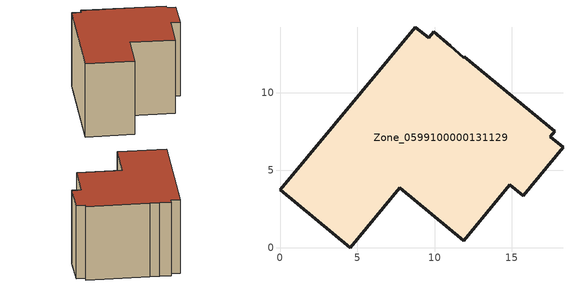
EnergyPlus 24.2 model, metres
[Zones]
Zone_0599100000131129
 floor ground (C_G): 11.02,13.07 11.87,12.28 11.91,12.33 17.75,7.51 17.48,7.17 18.3,6.49 15.72,3.34 14.86,4.05 11.89,0.44 7.75,3.86 4.55,0 0,3.73 8.75,14.24 9.62,13.58 9.94,13.96 z0
 wall outside (C_F): 4.55,0 7.75,3.86 11.89,0.44 14.86,4.05 15.72,3.34 18.3,6.49 17.48,7.17 17.75,7.51 11.91,12.33 11.87,12.28 11.02,13.07 9.94,13.96 9.62,13.58 8.75,14.24 0,3.73 4.55,0 z0:9.55
 roof outside (C_R): 11.91,12.33 11.87,12.28 11.02,13.07 9.94,13.96 9.62,13.58 8.75,14.24 0,3.73 4.55,0 7.75,3.86 11.89,0.44 14.86,4.05 15.72,3.34 18.3,6.49 17.48,7.17 17.75,7.51 z9.55
[BUILDING]
Pand.0599100000131129: North Axis=0; Terrain=City; Loads Convergence Tolerance Value=0.04; Temperature Convergence Tolerance Value=0.4; Solar Distribution=FullExterior; Maximum Number of Warmup Days=25; Minimum Number of Warmup Days=1
[Site:Location]
Rotterdam.The.Hague.AP_ZH_NLD Design_Conditions: Latitude=51.96; Longitude=4.45; Time Zone=1; Elevation=-4.5
[SITE:GROUNDTEMPERATURE:BUILDINGSURFACE]
18, 18, 18, 18, 18, 18, 18, 18, 18, 18, 18, 18
[MATERIAL] Thermal Absorptance=0.9; Solar Absorptance=0.7; Visible Absorptance=0.7
Name | Roughness | Thickness | Conductivity | Density | Specific Heat
G.D.1965 | MediumSmooth | 0.15 | 1 | 540 | 1210
F.D.1965 | Rough | 0.3 | 0.857143 | 1920 | 840
R.D.1965 | MediumRough | 0.2 | 0.08 | 1500 | 1000
[CONSTRUCTION]
C_G: G.D.1965
C_F: F.D.1965
C_R: R.D.1965
[ZONE]
Zone_0599100000131129: Type=1; Multiplier=1; Ceiling Height=Autocalculate; Volume=Autocalculate; Floor Area=autocalculate; Part of Total Floor Area=Yes
[ZONEINFILTRATION:DESIGNFLOWRATE]
Infil_Zone_0599100000131129: Zone or ZoneList or Space or SpaceList=Zone_0599100000131129; Schedule=AlwaysOn; Design Flow Rate Calculation Method=Flow/Area; Flow Rate per Floor Area=0.0042; Constant Term Coefficient=1; Temperature Term Coefficient=0; Velocity Term Coefficient=0; Velocity Squared Term Coefficient=0
[HVACTEMPLATE:ZONE:IDEALLOADSAIRSYSTEM]
Zone_0599100000131129: Maximum Heating Supply Air Temperature=50; Minimum Cooling Supply Air Temperature=13; Maximum Heating Supply Air Humidity Ratio=0.0156; Minimum Cooling Supply Air Humidity Ratio=0.0077; Heating Limit=NoLimit; Cooling Limit=NoLimit; Dehumidification Control Type=ConstantSensibleHeatRatio; Cooling Sensible Heat Ratio=0.7; Dehumidification Setpoint=60; Humidification Control Type=None; Humidification Setpoint=30; Outdoor Air Method=None; Outdoor Air Flow Rate per Person=0.00944; Outdoor Air Flow Rate per Zone Floor Area=0; Outdoor Air Flow Rate per Zone=0; Demand Controlled Ventilation Type=None; Outdoor Air Economizer Type=NoEconomizer; Heat Recovery Type=None; Sensible Heat Recovery Effectiveness=0.7; Latent Heat Recovery Effectiveness=0.65
[ZONECONTROL:THERMOSTAT]
ThermostatControl_Zone_0599100000131129: Zone or ZoneList=Zone_0599100000131129; Control Type Schedule=DualSetpointControlType; Control 1=Thermostat_Zone_0599100000131129; Temperature Difference Between Cutout And Setpoint=0
[THERMOSTATSETPOINT:DUALSETPOINT]
Thermostat_Zone_0599100000131129: Heating Setpoint Temperature Schedule=HeatingSetpoint_Zone_0599100000131129; Cooling Setpoint Temperature Schedule=CoolingSetpoint_Zone_0599100000131129
[SCHEDULE:COMPACT]
HeatingSetpoint_Zone_0599100000131129: Through: 12/31, For: AllDays, Until: 24:00, 21
CoolingSetpoint_Zone_0599100000131129: Through: 12/31, For: AllDays, Until: 24:00, 24
DualSetpointControlType: Through: 12/31, For: AllDays, Until: 24:00, 4
AlwaysOn: Through: 12/31, For: AllDays, Until: 24:00, 1
